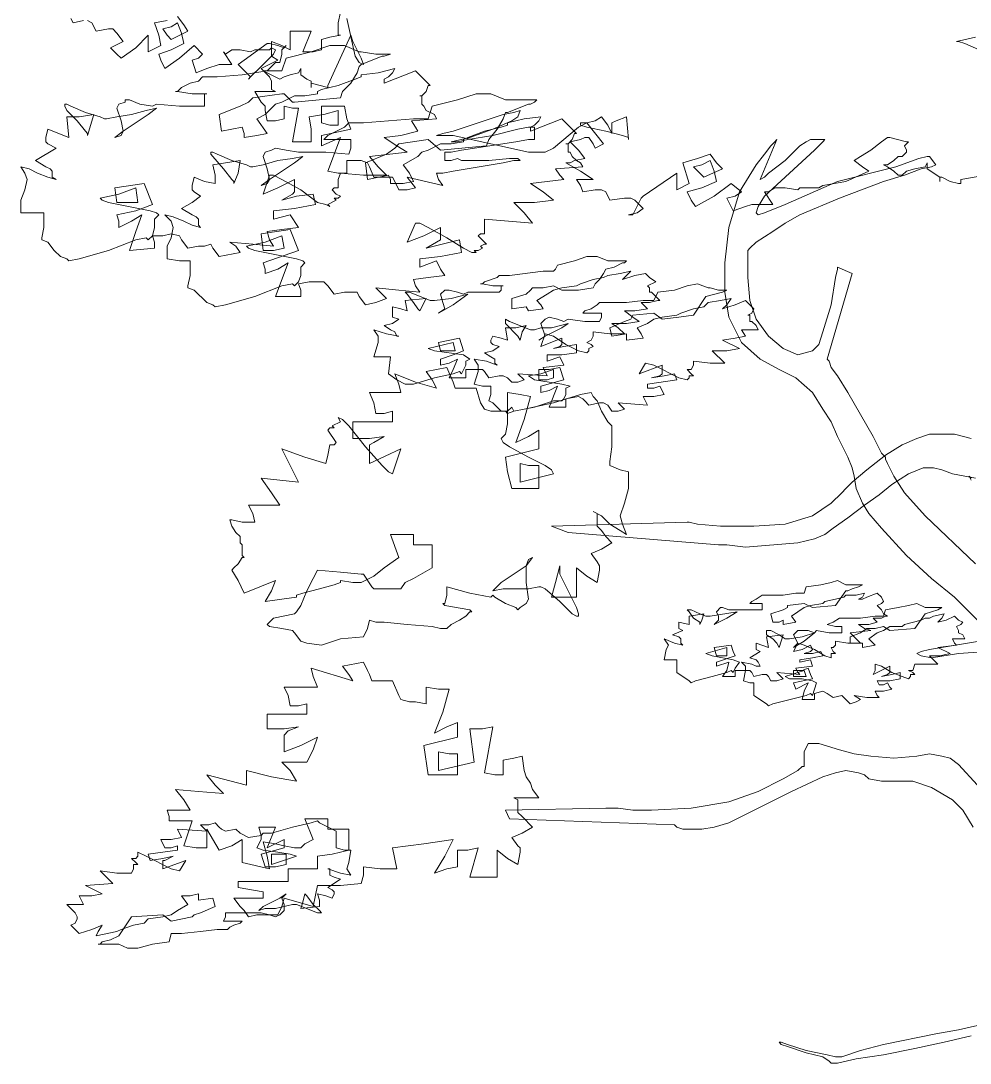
# Model space of a CAD drawing. Header units: millimetres. Extents: x -627 to 20370, y 1538 to 15679.
# Drawn here: x 19648.8 to 19814.7, y 8348.4 to 8530.5 of the extents above; entities that cross this region are included whole.
import ezdxf

# ---------------------------------------------------------------- set-up
doc = ezdxf.new("R2010")
doc.units = ezdxf.units.MM
doc.layers.add('blue', color=160, linetype='Continuous', lineweight=5)

# ---------------------------------------------------------------- blocks, each defined once
blk = doc.blocks.new('WMF10')
at = {"lineweight": 0}
for points in [[(0.3066, -1.4357), (0.3115, -1.4454), (0.3358, -1.4405)], [(0.3455, -1.4405), (0.3553, -1.4454), (0.365, -1.4649), (0.3942, -1.46), (0.4039, -1.46), (0.4137, -1.4697), (0.4283, -1.4892), (0.3991, -1.5038), (0.4137, -1.5184), (0.4234, -1.5281), (0.4575, -1.5038), (0.4867, -1.4746), (0.4867, -1.5135), (0.5159, -1.4989), (0.511, -1.4746), (0.5013, -1.4454), (0.5305, -1.4405)], [(0.5548, -1.4308), (0.5694, -1.4503), (0.5791, -1.4649), (0.5402, -1.4843), (0.5305, -1.4746), (0.5207, -1.46), (0.5402, -1.4551), (0.5548, -1.4454), (0.5645, -1.4697), (0.5694, -1.4941), (0.5402, -1.5087), (0.511, -1.5184), (0.5159, -1.533), (0.5256, -1.5525), (0.5597, -1.5281), (0.5937, -1.4989), (0.6132, -1.5184), (0.6035, -1.5281), (0.5889, -1.533), (0.5986, -1.5622), (0.6229, -1.5525), (0.6521, -1.5427), (0.6813, -1.5427), (0.6619, -1.5135), (0.6667, -1.5184), (0.6813, -1.5087), (0.7008, -1.5087), (0.7251, -1.5135), (0.7349, -1.5087), (0.7689, -1.5087), (0.7738, -1.5038), (0.7835, -1.5087), (0.7787, -1.5184), (0.7495, -1.5476), (0.7251, -1.5719), (0.7203, -1.5768), (0.7251, -1.5719), (0.6959, -1.5427), (0.7105, -1.533), (0.7495, -1.5038), (0.7641, -1.4941), (0.7689, -1.4941), (0.7884, -1.4989), (0.803, -1.5038), (0.8079, -1.4989), (0.7981, -1.5087), (0.7981, -1.5184), (0.7933, -1.5379), (0.7835, -1.5379), (0.7641, -1.5573), (0.7543, -1.5573), (0.7933, -1.5768), (0.803, -1.5719), (0.8176, -1.5671), (0.8371, -1.5622), (0.8419, -1.5525), (0.8419, -1.5671), (0.8565, -1.5768), (0.8663, -1.5817), (0.8663, -1.5963), (0.8663, -1.5865), (0.9052, -1.5963), (0.9052, -1.5914), (0.9587, -1.4746), (0.9636, -1.4892), (0.9831, -1.5281), (0.9879, -1.5427), (0.9782, -1.5379), (0.9685, -1.5233), (0.949, -1.4357)], [(0.9344, -1.4211), (0.9295, -1.4454), (0.9295, -1.4746), (0.9344, -1.4746), (0.9101, -1.4795), (0.8906, -1.4843), (0.8906, -1.5087), (0.8711, -1.5135), (0.8468, -1.5135), (0.8663, -1.4649), (0.8176, -1.4649), (0.8176, -1.5087), (0.7981, -1.4989), (0.7738, -1.4892), (0.7738, -1.5233), (0.7884, -1.533), (0.7495, -1.5525), (0.7689, -1.5719), (0.7738, -1.5817), (0.7738, -1.6011), (0.7835, -1.606), (0.7349, -1.606), (0.7495, -1.6303), (0.7592, -1.6401), (0.7592, -1.6498), (0.7641, -1.6741), (0.7835, -1.6741), (0.803, -1.6693), (0.803, -1.6401), (0.8225, -1.6449), (0.8371, -1.6449), (0.8225, -1.7228), (0.8663, -1.7228), (0.8663, -1.6936), (0.8614, -1.6644), (0.8955, -1.6595), (0.9295, -1.6498), (0.9295, -1.6839), (0.9101, -1.6839), (0.8906, -1.679), (0.8906, -1.6401), (0.9441, -1.6401), (0.949, -1.6693), (0.9587, -1.6936), (0.8906, -1.7082), (0.8906, -1.7325), (0.9344, -1.7131), (0.9052, -1.7909), (0.9295, -1.7958), (0.949, -1.7958), (0.949, -1.7666), (0.9831, -1.7666), (0.9977, -1.7715), (1.0025, -1.7812), (1.0123, -1.8055), (1.0561, -1.8055), (1.0609, -1.8153), (1.0707, -1.8347), (1.0901, -1.8347), (1.1096, -1.8299), (1.0901, -1.8055), (1.1729, -1.825), (1.1631, -1.8104), (1.1583, -1.7958), (1.1729, -1.7958), (1.1972, -1.7909), (1.314, -1.7715), (1.3383, -1.7666), (1.3529, -1.7666), (1.3481, -1.7617), (1.3286, -1.7617), (1.2799, -1.7666), (1.2167, -1.7666), (1.2069, -1.7617), (1.1923, -1.7666), (1.1777, -1.7666), (1.1777, -1.7471), (1.1923, -1.7471), (1.2167, -1.7423), (1.3432, -1.7228), (1.3724, -1.7179), (1.387, -1.7179), (1.387, -1.6887), (1.3724, -1.6887), (1.3481, -1.6936), (1.2897, -1.7082), (1.2313, -1.7179), (1.2069, -1.7228), (1.1923, -1.7228), (1.2361, -1.7131), (1.2897, -1.6936), (1.3335, -1.6741), (1.3481, -1.6644), (1.3529, -1.6498), (1.3383, -1.6547), (1.314, -1.6595), (1.1972, -1.6985), (1.1729, -1.7033), (1.1583, -1.7082), (1.1972, -1.7082), (1.3724, -1.7471), (1.4113, -1.7471), (1.4308, -1.7374), (1.4892, -1.6887), (1.5087, -1.679), (1.4941, -1.679), (1.4941, -1.6839), (1.5087, -1.6887), (1.5525, -1.6985), (1.5914, -1.7082), (1.606, -1.7131), (1.606, -1.7179), (1.6011, -1.6644), (1.5768, -1.6741), (1.5671, -1.679), (1.5671, -1.7033), (1.5573, -1.6839), (1.5427, -1.6644), (1.5281, -1.6741), (1.5087, -1.679), (1.5476, -1.7277), (1.5281, -1.7374), (1.5233, -1.7277), (1.5135, -1.7131), (1.5038, -1.7131), (1.4941, -1.7179), (1.4697, -1.7228), (1.4892, -1.7423), (1.5038, -1.7617), (1.4795, -1.7666), (1.4697, -1.7715), (1.46, -1.7715), (1.4941, -1.7909), (1.5233, -1.8104), (1.4843, -1.8104), (1.4941, -1.825), (1.4989, -1.8396), (1.5281, -1.8347), (1.5427, -1.8347), (1.5525, -1.8396), (1.5622, -1.859), (1.5963, -1.8542), (1.6109, -1.8542), (1.6206, -1.859), (1.6401, -1.8785), (1.6255, -1.8882), (1.606, -1.8931), (1.6157, -1.8931), (1.6352, -1.8542), (1.6401, -1.8493), (1.7179, -1.7958), (1.7179, -1.8347), (1.7471, -1.8201), (1.7325, -1.7715), (1.7666, -1.7617), (1.7958, -1.752), (1.8104, -1.7715), (1.825, -1.7861), (1.7812, -1.8055), (1.7715, -1.7958), (1.7569, -1.7812), (1.7763, -1.7763), (1.7958, -1.7666), (1.8055, -1.7909), (1.8104, -1.8153), (1.7763, -1.8299), (1.7423, -1.8396), (1.752, -1.859), (1.7617, -1.8736), (1.8055, -1.8493), (1.8445, -1.8201), (1.8688, -1.8396), (1.8542, -1.8493), (1.8347, -1.8542), (1.8493, -1.8834), (1.8785, -1.8736), (1.8931, -1.8688), (1.9418, -1.8688), (1.9223, -1.8396), (1.932, -1.8396), (1.9466, -1.8299), (1.971, -1.8299), (2.0002, -1.8347), (2.005, -1.8299), (2.0488, -1.8299), (2.0586, -1.825), (2.1121, -1.8153), (2.1656, -1.7909), (2.151, -1.7812), (2.1316, -1.7666), (2.1462, -1.7569), (2.1705, -1.7423), (2.1948, -1.7228), (2.2094, -1.7131), (2.2143, -1.7131), (2.2532, -1.7228), (2.2581, -1.7228), (2.2484, -1.7325), (2.2532, -1.7423), (2.2532, -1.7471), (2.2435, -1.7569), (2.2338, -1.7569), (2.224, -1.7666), (2.2094, -1.7763), (2.1997, -1.7763), (2.2094, -1.7812), (2.224, -1.7909), (2.2338, -1.8007), (2.2435, -1.8007), (2.2532, -1.7909), (2.2727, -1.7861), (2.297, -1.7812), (2.3019, -1.7715), (2.3019, -1.7861), (2.3311, -1.8055), (2.3311, -1.8153), (2.3311, -1.8055), (2.336, -1.8055), (2.3554, -1.8153), (2.3749, -1.8201), (2.3798, -1.8201), (2.3798, -1.8104), (2.4382, -1.8007)], [(2.4041, -3.8057), (2.3408, -3.8203), (2.2727, -3.8349), (2.1997, -3.8495), (2.1364, -3.8592), (2.0926, -3.869), (2.078, -3.869), (2.0732, -3.8641), (2.0586, -3.8544), (2.0196, -3.8446), (1.9758, -3.83), (1.9612, -3.8252), (1.9564, -3.8203), (1.9612, -3.8203), (1.9758, -3.8252), (2.0196, -3.8398), (2.0683, -3.8495), (2.0878, -3.8544), (2.1024, -3.8544), (2.1462, -3.8398), (2.1997, -3.8252), (2.3214, -3.8008), (2.3749, -3.7911), (2.4187, -3.7814)], [(2.409, -3.319), (2.3846, -3.2801), (2.3603, -3.2558), (2.3116, -3.2266), (2.2678, -3.212), (2.1948, -3.212), (2.1656, -3.2071), (2.1559, -3.1974), (2.1413, -3.1925), (2.1121, -3.1876), (2.0878, -3.1925), (2.0586, -3.2022), (1.9856, -3.2363), (1.9077, -3.2752), (1.8396, -3.3093), (1.8055, -3.319), (1.7763, -3.3239), (1.7325, -3.3239), (1.7179, -3.319), (1.7131, -3.3142), (1.3286, -3.2996), (1.3189, -3.2801), (1.5525, -3.2752), (1.5817, -3.2752), (1.6157, -3.2801), (1.6595, -3.2801), (1.752, -3.2752), (1.8396, -3.2606), (1.9077, -3.2363), (1.9661, -3.2071), (2.0002, -3.1876), (2.0099, -3.1779), (2.0148, -3.1779), (2.0148, -3.1438), (2.0245, -3.1244), (2.0488, -3.1244), (2.0975, -3.139), (2.1316, -3.1487), (2.1705, -3.1536), (2.224, -3.1584), (2.2776, -3.1536), (2.3068, -3.1487), (2.336, -3.1536), (2.3554, -3.1584), (2.3749, -3.173), (2.4187, -3.2217)], [(2.443, -2.9102), (2.3749, -2.9151), (2.3116, -2.9248), (2.2873, -2.92), (2.2776, -2.9151), (2.2873, -2.9102), (2.3068, -2.9054), (2.4236, -2.8859)], [(2.4187, -2.8372), (2.3652, -2.7837), (2.3116, -2.7399), (2.2532, -2.6864), (2.1948, -2.6231), (2.1656, -2.589), (2.151, -2.5647), (2.1364, -2.5306), (2.1316, -2.5014), (2.1267, -2.482), (2.117, -2.4576), (2.0926, -2.409), (2.078, -2.3749), (2.0586, -2.3457), (2.0342, -2.3068), (1.9953, -2.2727), (1.9564, -2.2532), (1.9126, -2.2289), (1.8688, -2.19), (1.8396, -2.1316), (1.8299, -2.0732), (1.8299, -2.005), (1.8396, -1.9223), (1.8639, -1.8396), (1.9028, -1.7763), (1.9223, -1.752), (1.9369, -1.7325), (1.9466, -1.7228), (1.9515, -1.7179), (1.9126, -1.8104), (1.9223, -1.8055), (1.932, -1.7958), (1.971, -1.7666), (2.005, -1.7325), (2.0196, -1.7228), (2.0294, -1.7179), (2.0634, -1.7179), (2.0586, -1.7228), (2.0391, -1.7423), (1.9223, -1.8493), (1.9077, -1.8736), (1.9028, -1.8882), (1.9077, -1.8931), (1.9223, -1.8882), (1.971, -1.8688), (2.0926, -1.8153), (2.2289, -1.7812), (2.2824, -1.7617), (2.3019, -1.7569), (2.3068, -1.7569), (2.3214, -1.7763), (2.3116, -1.7812), (2.2873, -1.7861), (2.2484, -1.8007), (2.1997, -1.8153), (2.0975, -1.8542), (2.005, -1.8931), (1.971, -1.9126), (1.9418, -1.932), (1.9028, -1.9564), (1.8882, -1.971), (1.8834, -1.9758), (1.8834, -2.0391), (1.8882, -2.0926), (1.9028, -2.1364), (1.932, -2.1754), (1.9661, -2.2046), (2.0002, -2.2192), (2.0342, -2.2094), (2.0488, -2.1948), (2.0586, -2.1656), (2.078, -2.1024), (2.0878, -2.0391), (2.0926, -2.0196), (2.0926, -2.0148), (2.1267, -2.0294), (2.0683, -2.2289), (2.0732, -2.2338), (2.078, -2.2484), (2.0926, -2.2678), (2.117, -2.3068), (2.1754, -2.409), (2.1948, -2.4479), (2.2046, -2.4576), (2.2046, -2.4625), (2.2094, -2.4722), (2.224, -2.5014), (2.2484, -2.5404), (2.297, -2.5939), (2.4138, -2.7058)], [(2.4041, -2.5112), (2.3992, -2.5014), (2.4041, -2.5063)], [(2.4333, -1.5135), (2.3895, -1.4941), (2.3749, -1.4892), (2.37, -1.4892), (2.4138, -1.4795)], [(0.2725, -1.8104), (0.2531, -1.8055), (0.2287, -1.7958), (0.2093, -1.7861), (0.1898, -1.7812), (0.1995, -1.7958), (0.2044, -1.8104), (0.1995, -1.8347), (0.1898, -1.859), (0.1898, -1.8882), (0.2433, -1.8882), (0.2433, -1.9223), (0.2385, -1.9466), (0.2385, -1.9515), (0.2531, -1.9564), (0.2677, -1.9758), (0.2823, -1.9904), (0.2969, -1.9953), (0.3017, -2.0002), (0.3261, -1.9953), (0.3942, -1.9758), (0.4575, -1.9515), (0.4818, -1.9466), (0.4867, -1.9515), (0.4964, -1.9418), (0.5013, -1.9223), (0.5013, -1.9028), (0.511, -1.8931), (0.5061, -1.8882), (0.4915, -1.8834), (0.3942, -1.8639), (0.3796, -1.859), (0.3747, -1.8542), (0.4185, -1.8445), (0.4575, -1.8299), (0.4623, -1.8639), (0.4137, -1.8639), (0.4088, -1.8299), (0.4769, -1.8201), (0.4964, -1.8688), (0.4575, -1.8834), (0.4137, -1.8931), (0.4185, -1.9077), (0.4185, -1.9223), (0.4477, -1.9077), (0.4721, -1.8931), (0.4575, -1.932), (0.4429, -1.9758), (0.5013, -1.971), (0.5013, -1.9564), (0.4964, -1.9418), (0.5207, -1.9418), (0.5402, -1.9369), (0.5597, -1.9418), (0.5645, -1.9515), (0.5791, -1.971), (0.6035, -1.9661), (0.6181, -1.9661), (0.6327, -1.9612), (0.6375, -1.971), (0.6521, -1.9904), (0.7008, -1.9807), (0.6911, -1.9661), (0.6765, -1.9564), (0.73, -1.9612), (0.7787, -1.9661), (0.7689, -1.9515), (0.7641, -1.932), (0.7981, -1.9272), (0.8371, -1.9223), (0.8176, -1.8931), (0.7787, -1.9028), (0.7787, -1.8834), (0.8273, -1.8785), (0.876, -1.8688), (0.8711, -1.8445), (0.8322, -1.8493), (0.7981, -1.859), (0.8225, -1.8445), (0.8273, -1.8396), (0.8273, -1.8104), (0.7884, -1.8299), (0.7543, -1.8445), (0.7689, -1.8007), (0.7787, -1.8007), (0.7981, -1.8104), (0.8419, -1.8347), (0.8809, -1.8639), (0.9003, -1.8688), (0.9101, -1.8736), (0.9052, -1.8688), (0.9247, -1.859), (0.9198, -1.8542), (0.9295, -1.8542), (0.9344, -1.8493), (0.9247, -1.8445), (0.9149, -1.8347), (0.9198, -1.8299), (0.9295, -1.8299), (0.9295, -1.8104), (0.9344, -1.7958), (0.9879, -1.8007), (1.0415, -1.8007), (1.022, -1.7812), (1.0025, -1.7569), (1.0901, -1.7471), (1.0658, -1.7325), (1.0366, -1.7131), (1.0755, -1.7082), (1.1145, -1.6985), (1.1096, -1.6887), (1.0999, -1.6741), (1.1583, -1.6693), (1.1534, -1.6595), (1.1339, -1.6498), (1.1291, -1.6401), (1.1242, -1.6352), (1.1242, -1.6157), (1.1193, -1.6157), (1.1242, -1.6157), (1.1339, -1.606), (1.1388, -1.5914), (1.1437, -1.5914), (1.1291, -1.5768), (1.1096, -1.5573), (1.0366, -1.5865), (1.0366, -1.5768), (1.0463, -1.5719), (1.0561, -1.5622), (1.0609, -1.5525), (1.022, -1.5622), (0.9831, -1.5671), (0.9831, -1.5719), (0.9685, -1.5768), (0.9295, -1.5914), (0.8906, -1.6011), (0.8809, -1.606), (0.8809, -1.6109), (0.8517, -1.6157), (0.8273, -1.6157), (0.7981, -1.6303), (0.7835, -1.6352), (0.7738, -1.6449), (0.7592, -1.6595), (0.7397, -1.6693), (0.7641, -1.7033), (0.7397, -1.7082), (0.7105, -1.7131), (0.7105, -1.7033), (0.7057, -1.6887), (0.657, -1.6985), (0.6521, -1.6595), (0.7008, -1.6401), (0.7203, -1.6303), (0.73, -1.6206), (0.7981, -1.6109), (0.803, -1.6109), (0.8225, -1.6303), (0.8273, -1.6303), (0.9344, -1.6206), (0.9393, -1.606), (0.9587, -1.5865), (0.9733, -1.5622), (0.9782, -1.5476), (0.9831, -1.5427), (1.0317, -1.5233), (1.0366, -1.5233), (1.0512, -1.5184), (1.0171, -1.5184), (0.9831, -1.5135), (0.9782, -1.5135), (0.9441, -1.4989), (0.9101, -1.4989), (0.8663, -1.5135), (0.8079, -1.5281), (0.7981, -1.5573), (0.7641, -1.5573), (0.7057, -1.5671), (0.6473, -1.5719), (0.6132, -1.5719), (0.6035, -1.5817), (0.584, -1.5865), (0.5645, -1.5963), (0.5548, -1.606), (0.5499, -1.606), (0.5548, -1.606), (0.5889, -1.6109), (0.6229, -1.6109), (0.6181, -1.6109), (0.6181, -1.6401), (0.5597, -1.6401), (0.5061, -1.6352), (0.4964, -1.6401), (0.4672, -1.6352), (0.4429, -1.6255), (0.4331, -1.6255), (0.4331, -1.6303), (0.4185, -1.6352), (0.4137, -1.6449), (0.4234, -1.6741), (0.4283, -1.6985), (0.4234, -1.7082), (0.4088, -1.7131), (0.4283, -1.6985), (0.4867, -1.6595), (0.5061, -1.6449), (0.4818, -1.6498), (0.4477, -1.6595), (0.4137, -1.6644), (0.3893, -1.6693), (0.3845, -1.6693), (0.3747, -1.6644), (0.3407, -1.6547), (0.3066, -1.6401), (0.2969, -1.6352), (0.292, -1.6352), (0.292, -1.6401), (0.2969, -1.6498), (0.3212, -1.6741), (0.3407, -1.6985), (0.3455, -1.7033), (0.3455, -1.7082), (0.3601, -1.6595), (0.3261, -1.6644), (0.2969, -1.6644), (0.3017, -1.7131), (0.2531, -1.6936), (0.2482, -1.7131), (0.2482, -1.7228), (0.2531, -1.7277), (0.2725, -1.7374), (0.2239, -1.7666), (0.2482, -1.7812), (0.2579, -1.7861), (0.2628, -1.7909), (0.2628, -1.8055), (0.2725, -1.8104), (0.2725, -1.8104)], [(0.6083, -1.9223), (0.5889, -1.9174), (0.5694, -1.9077), (0.5451, -1.898), (0.5256, -1.8931), (0.5402, -1.9077), (0.5451, -1.9223), (0.5402, -1.9466), (0.5305, -1.9661), (0.5305, -1.9953), (0.5597, -2.0002), (0.584, -2.0002), (0.584, -2.0342), (0.5791, -2.0586), (0.5791, -2.0634), (0.5937, -2.0683), (0.6229, -2.0975), (0.6375, -2.1024), (0.6424, -2.1072), (0.6667, -2.1024), (0.7349, -2.0829), (0.7981, -2.0586), (0.8225, -2.0537), (0.8273, -2.0586), (0.8371, -2.0488), (0.8419, -2.0342), (0.8419, -2.0148), (0.8517, -2.005), (0.8468, -2.0002), (0.8322, -1.9953), (0.7349, -1.9758), (0.7203, -1.971), (0.7154, -1.9661), (0.7592, -1.9564), (0.7981, -1.9418), (0.803, -1.971), (0.7787, -1.9758), (0.7543, -1.9758), (0.7495, -1.9369), (0.8176, -1.9272), (0.8371, -1.9758), (0.7543, -2.005), (0.7592, -2.0196), (0.7592, -2.0294), (0.7884, -2.0196), (0.8127, -2.005), (0.7835, -2.0829), (0.8419, -2.0829), (0.8419, -2.0683), (0.8371, -2.0537), (0.8614, -2.0488), (0.8955, -2.0488), (0.9052, -2.0586), (0.9198, -2.078), (0.9441, -2.0732), (0.9733, -2.0732), (0.9782, -2.0829), (0.9928, -2.1024), (1.0171, -2.0975), (1.0415, -2.0878), (1.0317, -2.078), (1.0171, -2.0634), (1.0707, -2.0683), (1.1193, -2.0732), (1.1096, -2.0586), (1.1047, -2.044), (1.1388, -2.0391), (1.1777, -2.0342), (1.168, -2.0196), (1.1583, -2.0002), (1.1193, -2.0148), (1.1193, -1.9953), (1.168, -1.9904), (1.2167, -1.9807), (1.2118, -1.9515), (1.1339, -1.971), (1.1583, -1.9564), (1.168, -1.9515), (1.168, -1.9223), (1.1291, -1.9418), (1.0901, -1.9564), (1.1096, -1.9126), (1.1193, -1.9126), (1.1388, -1.9223), (1.1826, -1.9466), (1.2215, -1.971), (1.241, -1.9807), (1.2507, -1.9807), (1.2459, -1.9758), (1.2556, -1.9758), (1.2653, -1.971), (1.2605, -1.9661), (1.2702, -1.9612), (1.2751, -1.9612), (1.2556, -1.9418), (1.2605, -1.9369), (1.2702, -1.9369), (1.2702, -1.9028), (1.3821, -1.9126), (1.3627, -1.8882), (1.3383, -1.8639), (1.387, -1.8639), (1.4308, -1.859), (1.4065, -1.8396), (1.3773, -1.8201), (1.4551, -1.8104), (1.4454, -1.8007), (1.4357, -1.7861), (1.4989, -1.7812), (1.4941, -1.7715), (1.4843, -1.7666), (1.4746, -1.7569), (1.4697, -1.7471), (1.4649, -1.7471), (1.4649, -1.7277), (1.46, -1.7277), (1.4649, -1.7277), (1.4746, -1.7179), (1.4795, -1.7033), (1.4843, -1.7033), (1.4697, -1.6887), (1.4503, -1.6693), (1.3773, -1.6985), (1.3773, -1.6887), (1.387, -1.6839), (1.3967, -1.6741), (1.4016, -1.6644), (1.3627, -1.6693), (1.3237, -1.679), (1.3237, -1.6839), (1.3091, -1.6887), (1.2702, -1.6985), (1.2313, -1.7131), (1.2215, -1.7179), (1.2215, -1.7228), (1.1923, -1.7277), (1.168, -1.7277), (1.1388, -1.7423), (1.1242, -1.7471), (1.1145, -1.7569), (1.0804, -1.7763), (1.095, -1.7958), (1.1047, -1.8153), (1.0804, -1.8201), (1.0512, -1.8201), (1.0512, -1.8104), (1.0463, -1.8007), (0.9977, -1.8104), (0.9928, -1.7715), (1.0415, -1.752), (1.0609, -1.7374), (1.0707, -1.7277), (1.1388, -1.7179), (1.168, -1.7423), (1.2751, -1.7325), (1.2799, -1.7179), (1.2994, -1.6936), (1.314, -1.6693), (1.3189, -1.6547), (1.3237, -1.6547), (1.3724, -1.6352), (1.3773, -1.6352), (1.387, -1.6303), (1.3919, -1.6255), (1.3189, -1.6255), (1.2848, -1.6109), (1.2507, -1.6109), (1.2069, -1.6255), (1.1485, -1.6401), (1.1388, -1.6693), (1.1047, -1.6693), (0.9879, -1.679), (0.9539, -1.679), (0.9441, -1.6887), (0.9052, -1.7082), (0.8955, -1.7179), (0.9587, -1.7179), (0.9587, -1.7374), (0.9539, -1.752), (0.9003, -1.7471), (0.8468, -1.7471), (0.8371, -1.7471), (0.8079, -1.7423), (0.7835, -1.7374), (0.7738, -1.7423), (0.7592, -1.7471), (0.7543, -1.7569), (0.7641, -1.7861), (0.7689, -1.8104), (0.7641, -1.8201), (0.7495, -1.825), (0.7689, -1.8104), (0.8273, -1.7715), (0.8468, -1.7569), (0.8225, -1.7617), (0.7884, -1.7666), (0.7543, -1.7763), (0.73, -1.7812), (0.7251, -1.7812), (0.7154, -1.7763), (0.6813, -1.7666), (0.6473, -1.752), (0.6375, -1.7471), (0.6327, -1.7471), (0.6327, -1.752), (0.6375, -1.7569), (0.6619, -1.7861), (0.6813, -1.8104), (0.6862, -1.8153), (0.6862, -1.8201), (0.6959, -1.7958), (0.7008, -1.7666), (0.6667, -1.7715), (0.6375, -1.7763), (0.6424, -1.8007), (0.6424, -1.8201), (0.6181, -1.8153), (0.5937, -1.8055), (0.5889, -1.825), (0.5889, -1.8347), (0.5937, -1.8396), (0.6083, -1.8493), (0.5889, -1.8639), (0.5645, -1.8785), (0.5889, -1.8931), (0.5986, -1.898), (0.6035, -1.9028), (0.6035, -1.9174), (0.6083, -1.9223), (0.6083, -1.9223)], [(1.0707, -2.1754), (1.0415, -2.1705), (1.0123, -2.1608), (1.022, -2.1754), (1.022, -2.19), (1.0123, -2.224), (1.0512, -2.224), (1.0463, -2.263), (1.0658, -2.2776), (1.0853, -2.2873), (1.1047, -2.2873), (1.1534, -2.2727), (1.1972, -2.263), (1.2118, -2.2581), (1.2167, -2.263), (1.2264, -2.2435), (1.2264, -2.2338), (1.2361, -2.2289), (1.2215, -2.2192), (1.1534, -2.2094), (1.1388, -2.2046), (1.1972, -2.19), (1.2021, -2.2094), (1.168, -2.2094), (1.1631, -2.19), (1.2118, -2.1802), (1.2215, -2.2094), (1.1972, -2.2192), (1.168, -2.2289), (1.168, -2.2435), (1.1875, -2.2386), (1.2069, -2.2289), (1.1972, -2.2532), (1.1875, -2.2727), (1.2264, -2.2727), (1.2264, -2.2532), (1.2653, -2.2532), (1.2702, -2.2581), (1.2799, -2.2727), (1.3043, -2.2678), (1.314, -2.2678), (1.3237, -2.2727), (1.3335, -2.2824), (1.3481, -2.2824), (1.3627, -2.2776), (1.3481, -2.263), (1.4162, -2.2678), (1.4065, -2.2484), (1.4551, -2.2435), (1.4454, -2.224), (1.4162, -2.2338), (1.4162, -2.2192), (1.4503, -2.2192), (1.4843, -2.2143), (1.4843, -2.1948), (1.4551, -2.1997), (1.4308, -2.2046), (1.4454, -2.1997), (1.4503, -2.1948), (1.4503, -2.1802), (1.4016, -2.1997), (1.4113, -2.1705), (1.4308, -2.1754), (1.46, -2.1948), (1.4892, -2.2094), (1.5087, -2.2143), (1.5135, -2.2094), (1.5135, -2.2046), (1.5233, -2.1997), (1.5184, -2.1948), (1.5087, -2.19), (1.5184, -2.1851), (1.5233, -2.1754), (1.5233, -2.1656), (1.5622, -2.1705), (1.5963, -2.1705), (1.5817, -2.1559), (1.5671, -2.1462), (1.6011, -2.1462), (1.6303, -2.1413), (1.6157, -2.1316), (1.5963, -2.117), (1.6206, -2.117), (1.6498, -2.1121), (1.6352, -2.0975), (1.6547, -2.0975), (1.6741, -2.0926), (1.679, -2.0926), (1.6595, -2.0732), (1.6547, -2.0732), (1.6547, -2.0634), (1.6498, -2.0586), (1.6693, -2.0488), (1.6547, -2.0391), (1.6449, -2.0294), (1.6206, -2.0342), (1.5914, -2.044), (1.6109, -2.0245), (1.5865, -2.0294), (1.5573, -2.0342), (1.5476, -2.0391), (1.5233, -2.044), (1.4941, -2.0537), (1.4843, -2.0586), (1.4503, -2.0634), (1.4308, -2.0683), (1.4162, -2.078), (1.3919, -2.0926), (1.4016, -2.1024), (1.4065, -2.1121), (1.3724, -2.117), (1.3675, -2.1072), (1.3335, -2.1121), (1.3335, -2.0878), (1.3675, -2.078), (1.3773, -2.0683), (1.3821, -2.0634), (1.4065, -2.0634), (1.4308, -2.0586), (1.4503, -2.0683), (1.4892, -2.0683), (1.5233, -2.0634), (1.5281, -2.0537), (1.5379, -2.044), (1.5476, -2.0294), (1.5525, -2.0196), (1.5719, -2.0148), (1.5914, -2.005), (1.5963, -2.005), (1.6011, -2.0002), (1.5573, -2.0002), (1.533, -1.9904), (1.5087, -1.9904), (1.4795, -2.0002), (1.4405, -2.0099), (1.4357, -2.0196), (1.4308, -2.0245), (1.4065, -2.0245), (1.3286, -2.0342), (1.3043, -2.0342), (1.2994, -2.0391), (1.2702, -2.0488), (1.2653, -2.0537), (1.2605, -2.0537), (1.2653, -2.0537), (1.2897, -2.0586), (1.314, -2.0586), (1.3091, -2.0586), (1.3091, -2.0683), (1.3043, -2.0732), (1.2313, -2.0732), (1.2215, -2.078), (1.2069, -2.0732), (1.1875, -2.0683), (1.1777, -2.0683), (1.168, -2.078), (1.1729, -2.0975), (1.1777, -2.1121), (1.1631, -2.1218), (1.1972, -2.1024), (1.2313, -2.078), (1.1923, -2.0878), (1.1534, -2.0926), (1.1437, -2.0926), (1.095, -2.0732), (1.0853, -2.0732), (1.0901, -2.078), (1.1047, -2.0975), (1.1145, -2.1121), (1.1193, -2.117), (1.1339, -2.0878), (1.0853, -2.0926), (1.0901, -2.117), (1.0755, -2.1121), (1.0561, -2.1072), (1.0561, -2.1316), (1.0707, -2.1364), (1.0561, -2.1462), (1.0366, -2.151), (1.0512, -2.1608), (1.0609, -2.1656), (1.0658, -2.1754), (1.0707, -2.1754), (1.0707, -2.1754)], [(1.2994, -2.2435), (1.2751, -2.2338), (1.2459, -2.2289), (1.2556, -2.2435), (1.2556, -2.2581), (1.2459, -2.2873), (1.2653, -2.2922), (1.2848, -2.2922), (1.2848, -2.3116), (1.2799, -2.3262), (1.2897, -2.3311), (1.3091, -2.3506), (1.3189, -2.3506), (1.3237, -2.3554), (1.3383, -2.3506), (1.387, -2.3408), (1.4308, -2.3262), (1.4503, -2.3262), (1.4551, -2.3214), (1.46, -2.3116), (1.46, -2.297), (1.4697, -2.2922), (1.4503, -2.2873), (1.4211, -2.2824), (1.387, -2.2776), (1.3724, -2.2678), (1.4016, -2.263), (1.4308, -2.2532), (1.4308, -2.2727), (1.4162, -2.2776), (1.3967, -2.2776), (1.3967, -2.2532), (1.4211, -2.2532), (1.4454, -2.2484), (1.4551, -2.2776), (1.4016, -2.2922), (1.4016, -2.3068), (1.4211, -2.3019), (1.4405, -2.2922), (1.4211, -2.3408), (1.46, -2.3408), (1.46, -2.3214), (1.4892, -2.3165), (1.4989, -2.3214), (1.5038, -2.3262), (1.5135, -2.336), (1.5379, -2.3311), (1.5476, -2.3311), (1.5573, -2.336), (1.5671, -2.3506), (1.5817, -2.3506), (1.5963, -2.3457), (1.5817, -2.3311), (1.6498, -2.336), (1.6401, -2.3165), (1.6644, -2.3165), (1.6887, -2.3116), (1.679, -2.2922), (1.6644, -2.297), (1.6498, -2.297), (1.6498, -2.2873), (1.7179, -2.2776), (1.7131, -2.263), (1.6887, -2.2678), (1.6595, -2.2727), (1.679, -2.2678), (1.6839, -2.263), (1.6839, -2.2435), (1.6303, -2.263), (1.6449, -2.2386), (1.6644, -2.2435), (1.7228, -2.2727), (1.7423, -2.2776), (1.7471, -2.2727), (1.7471, -2.2678), (1.7569, -2.2678), (1.752, -2.263), (1.7423, -2.2532), (1.752, -2.2532), (1.7569, -2.2435), (1.7569, -2.2338), (1.7958, -2.2386), (1.8299, -2.2386), (1.8007, -2.2094), (1.8347, -2.2094), (1.8639, -2.2046), (1.825, -2.1851), (1.8542, -2.1802), (1.8785, -2.1754), (1.8688, -2.1608), (1.9077, -2.1608), (1.9028, -2.151), (1.8931, -2.1413), (1.8882, -2.1413), (1.8882, -2.1267), (1.8834, -2.1267), (1.8931, -2.1218), (1.898, -2.1121), (1.8785, -2.0926), (1.8542, -2.1024), (1.825, -2.1121), (1.8347, -2.1024), (1.8445, -2.0878), (1.8201, -2.0926), (1.7909, -2.0975), (1.7812, -2.1072), (1.7569, -2.1121), (1.7277, -2.1218), (1.7179, -2.1267), (1.6839, -2.1316), (1.6644, -2.1364), (1.6498, -2.1462), (1.6255, -2.1559), (1.6352, -2.1705), (1.6401, -2.1802), (1.6011, -2.1851), (1.6011, -2.1705), (1.5671, -2.1754), (1.5622, -2.1559), (1.5963, -2.1413), (1.6109, -2.1364), (1.6157, -2.1267), (1.6644, -2.1218), (1.6839, -2.1364), (1.7228, -2.1316), (1.7569, -2.1267), (1.7861, -2.0829), (1.825, -2.0732), (1.8347, -2.0683), (1.8153, -2.0683), (1.7958, -2.0634), (1.7909, -2.0634), (1.7666, -2.0537), (1.7423, -2.0586), (1.7131, -2.0683), (1.6741, -2.0732), (1.6644, -2.0926), (1.6401, -2.0926), (1.6011, -2.0975), (1.5379, -2.0975), (1.533, -2.1024), (1.5184, -2.1121), (1.5038, -2.117), (1.4989, -2.1218), (1.5427, -2.1218), (1.5427, -2.1316), (1.5379, -2.1413), (1.5038, -2.1413), (1.4649, -2.1364), (1.4551, -2.1413), (1.4405, -2.1364), (1.4211, -2.1316), (1.4113, -2.1364), (1.4016, -2.1462), (1.4113, -2.1754), (1.3967, -2.1851), (1.4113, -2.1754), (1.4503, -2.1559), (1.4649, -2.1462), (1.4259, -2.1559), (1.4016, -2.1559), (1.387, -2.1608), (1.3773, -2.1608), (1.3286, -2.1413), (1.3189, -2.1364), (1.3189, -2.1462), (1.3481, -2.1754), (1.3529, -2.1851), (1.3578, -2.1656), (1.3675, -2.151), (1.3432, -2.1559), (1.3189, -2.1559), (1.3237, -2.1851), (1.3091, -2.1802), (1.2897, -2.1754), (1.2848, -2.1851), (1.2848, -2.19), (1.2897, -2.1948), (1.3043, -2.1997), (1.2897, -2.2094), (1.2702, -2.2143), (1.2848, -2.224), (1.2945, -2.2289), (1.2945, -2.2386), (1.2994, -2.2435), (1.2994, -2.2435)], [(1.5233, -2.5842), (1.5427, -2.5939), (1.5622, -2.6134), (1.5865, -2.628), (1.6011, -2.6377), (1.5914, -2.6134), (1.5865, -2.5939), (1.5963, -2.5647), (1.606, -2.5306), (1.606, -2.4917), (1.5865, -2.4868), (1.5622, -2.4771), (1.5622, -2.4674), (1.5671, -2.4333), (1.5671, -2.3846), (1.5573, -2.3749), (1.5427, -2.3506), (1.533, -2.3262), (1.5233, -2.3165), (1.5184, -2.3068), (1.4941, -2.3116), (1.4308, -2.3311), (1.3627, -2.3457), (1.3383, -2.3506), (1.3335, -2.3408), (1.3237, -2.3506), (1.3237, -2.3798), (1.3189, -2.4041), (1.3091, -2.4138), (1.314, -2.4236), (1.3286, -2.4333), (1.3724, -2.4576), (1.4113, -2.4771), (1.4259, -2.4868), (1.4308, -2.4966), (1.3529, -2.516), (1.3529, -2.4722), (1.3724, -2.4771), (1.3967, -2.4771), (1.3967, -2.5306), (1.3335, -2.5306), (1.3237, -2.4917), (1.3189, -2.4576), (1.3967, -2.4382), (1.3967, -2.3944), (1.3724, -2.409), (1.3432, -2.4236), (1.3627, -2.37), (1.3773, -2.3165), (1.3529, -2.3116), (1.3237, -2.3068), (1.3237, -2.3506), (1.2848, -2.3506), (1.2702, -2.3457), (1.2605, -2.3311), (1.2507, -2.297), (1.2021, -2.297), (1.1972, -2.2824), (1.1826, -2.2484), (1.1339, -2.2581), (1.1485, -2.2776), (1.1583, -2.297), (1.1096, -2.2824), (1.0609, -2.263), (1.0707, -2.2873), (1.0755, -2.3068), (1.0025, -2.3068), (1.0123, -2.3311), (1.0171, -2.3554), (1.0366, -2.3554), (1.0561, -2.3506), (1.0561, -2.3749), (0.9636, -2.3749), (0.9636, -2.4138), (1.0025, -2.4138), (1.0366, -2.409), (1.0123, -2.4236), (1.0025, -2.4284), (1.0025, -2.4722), (1.0755, -2.4382), (1.0561, -2.4966), (1.0463, -2.4917), (1.0317, -2.4771), (0.9928, -2.4333), (0.9539, -2.3846), (0.9393, -2.37), (0.9295, -2.3652), (0.9344, -2.3749), (0.9149, -2.3846), (0.9198, -2.3895), (0.9101, -2.3895), (0.9052, -2.3944), (0.9247, -2.4236), (0.9198, -2.4284), (0.9101, -2.4284), (0.9052, -2.4528), (0.9003, -2.4722), (0.8517, -2.4576), (0.7981, -2.4382), (0.8371, -2.516), (0.7495, -2.5063), (0.7738, -2.5404), (0.7933, -2.5696), (0.7203, -2.5696), (0.73, -2.589), (0.7349, -2.6085), (0.7057, -2.6085), (0.6813, -2.6036), (0.6765, -2.6036), (0.6813, -2.6182), (0.6911, -2.6328), (0.7008, -2.6426), (0.7008, -2.6572), (0.7057, -2.662), (0.7057, -2.6864), (0.7105, -2.6912), (0.7057, -2.6912), (0.6959, -2.7058), (0.6862, -2.7156), (0.6813, -2.7204), (0.6959, -2.7448), (0.7105, -2.774), (0.7835, -2.7448), (0.7738, -2.7691), (0.7592, -2.7934), (0.7981, -2.7886), (0.8322, -2.7837), (0.8322, -2.7788), (0.8468, -2.774), (0.8857, -2.7642), (0.9198, -2.7545), (0.9344, -2.7496), (0.9344, -2.7448), (0.9636, -2.7496), (0.9831, -2.7496), (1.0123, -2.735), (1.0366, -2.7156), (1.0707, -2.6912), (1.0512, -2.6377), (1.1047, -2.6377), (1.1047, -2.662), (1.1485, -2.662), (1.1485, -2.7156), (1.1047, -2.7399), (1.0853, -2.7496), (1.0755, -2.7642), (1.0123, -2.7642), (1.0074, -2.7594), (0.9879, -2.7302), (0.9831, -2.7302), (0.9344, -2.7253), (0.8809, -2.7204), (0.8711, -2.7399), (0.8565, -2.7691), (0.8419, -2.8032), (0.8322, -2.8178), (0.8273, -2.8226), (0.7787, -2.8324), (0.7738, -2.8372), (0.7641, -2.847), (0.7689, -2.8518), (0.7981, -2.8567), (0.8225, -2.8616), (0.8273, -2.8664), (0.8419, -2.8859), (0.8565, -2.8908), (0.8906, -2.8956), (0.9344, -2.881), (0.9879, -2.8762), (0.9977, -2.8567), (1.0025, -2.8372), (1.0171, -2.8421), (1.0366, -2.8421), (1.0901, -2.847), (1.1485, -2.8518), (1.168, -2.8567), (1.1826, -2.8567), (1.1923, -2.847), (1.2118, -2.8372), (1.2264, -2.8275), (1.2361, -2.8178), (1.241, -2.8178), (1.2361, -2.8129), (1.1777, -2.8032), (1.1729, -2.7983), (1.1777, -2.7983), (1.1826, -2.7788), (1.1826, -2.7594), (1.2361, -2.774), (1.2848, -2.7837), (1.2897, -2.7788), (1.2945, -2.7837), (1.3189, -2.7983), (1.3432, -2.808), (1.3481, -2.8129), (1.3529, -2.808), (1.3675, -2.7983), (1.3724, -2.7886), (1.3675, -2.7496), (1.3675, -2.7107), (1.3724, -2.6961), (1.3821, -2.6912), (1.3675, -2.7107), (1.3091, -2.7496), (1.2897, -2.7691), (1.314, -2.7642), (1.3724, -2.7642), (1.3967, -2.7594), (1.4016, -2.7594), (1.4113, -2.7642), (1.4454, -2.7934), (1.4746, -2.8226), (1.4843, -2.8275), (1.4892, -2.8275), (1.4892, -2.8226), (1.4843, -2.808), (1.4454, -2.7302), (1.4454, -2.7107), (1.4357, -2.7496), (1.4259, -2.7837), (1.4843, -2.7837), (1.4843, -2.7156), (1.5087, -2.735), (1.533, -2.7496), (1.5379, -2.7204), (1.5379, -2.7107), (1.533, -2.701), (1.5184, -2.6815), (1.5427, -2.6718), (1.5671, -2.6572), (1.5525, -2.6426), (1.5427, -2.628), (1.533, -2.6182), (1.533, -2.589), (1.5233, -2.5842), (1.5233, -2.5842)], [(2.4138, -2.5063), (2.3603, -2.4966), (2.336, -2.4868), (2.3165, -2.482), (2.2922, -2.482), (2.2581, -2.4966), (2.2192, -2.5209), (2.19, -2.5452), (2.1559, -2.5696), (2.117, -2.5988), (2.0829, -2.6231), (2.0634, -2.6377), (2.0391, -2.6474), (2.0002, -2.6572), (1.8785, -2.6669), (1.8347, -2.662), (1.8153, -2.662), (1.4649, -2.6328), (1.4259, -2.6182), (1.7423, -2.6085), (1.7471, -2.6085), (1.7666, -2.6134), (1.8201, -2.6182), (1.898, -2.6182), (1.971, -2.6134), (2.0342, -2.5939), (2.078, -2.5647), (2.1024, -2.5404), (2.1121, -2.5306), (2.117, -2.5258), (2.1267, -2.516), (2.1608, -2.4868), (2.2046, -2.4528), (2.2435, -2.4284), (2.2776, -2.4138), (2.3068, -2.4041), (2.3652, -2.4041), (2.4041, -2.4138)], [(1.7325, -2.8956), (1.7131, -2.8908), (1.6887, -2.881), (1.6985, -2.8956), (1.6936, -2.9054), (1.6887, -2.9297), (1.7179, -2.9297), (1.7179, -2.9589), (1.7471, -2.9784), (1.752, -2.9832), (1.7617, -2.9784), (1.8007, -2.9686), (1.8347, -2.9589), (1.8445, -2.954), (1.8493, -2.9589), (1.8542, -2.9492), (1.8639, -2.9346), (1.8493, -2.9297), (1.8007, -2.92), (1.7861, -2.9151), (1.8347, -2.9005), (1.8347, -2.92), (1.8104, -2.92), (1.8055, -2.9005), (1.8445, -2.8956), (1.8493, -2.9102), (1.8542, -2.92), (1.8104, -2.9346), (1.8104, -2.9443), (1.8396, -2.9346), (1.8347, -2.954), (1.825, -2.9686), (1.8542, -2.9686), (1.8542, -2.954), (1.8882, -2.954), (1.8931, -2.9589), (1.898, -2.9686), (1.9174, -2.9638), (1.9272, -2.9638), (1.932, -2.9686), (1.9369, -2.9784), (1.9515, -2.9784), (1.9661, -2.9735), (1.9515, -2.9589), (2.005, -2.9638), (2.0002, -2.9589), (1.9953, -2.9492), (2.0342, -2.9443), (2.0294, -2.9297), (2.005, -2.9346), (2.005, -2.9297), (2.0342, -2.9248), (2.0586, -2.92), (2.0537, -2.9102), (2.0342, -2.9151), (2.0148, -2.9151), (2.0294, -2.9102), (2.0342, -2.9054), (2.0294, -2.8956), (2.0099, -2.9054), (1.9904, -2.9102), (2.0002, -2.8908), (2.0148, -2.8956), (2.0391, -2.9054), (2.0634, -2.92), (2.078, -2.9248), (2.078, -2.9151), (2.0878, -2.9151), (2.0829, -2.9102), (2.078, -2.9005), (2.0829, -2.9005), (2.0878, -2.8956), (2.0878, -2.8859), (2.117, -2.8908), (2.1462, -2.8908), (2.1364, -2.881), (2.1218, -2.8664), (2.1705, -2.8616), (2.1559, -2.8567), (2.1413, -2.847), (2.1656, -2.847), (2.1851, -2.8421), (2.1754, -2.8324), (2.1948, -2.8324), (2.2046, -2.8275), (2.2094, -2.8275), (2.1997, -2.8226), (2.1948, -2.8129), (2.1851, -2.8032), (2.1948, -2.7983), (2.1997, -2.7934), (2.1948, -2.7837), (2.1851, -2.774), (2.1608, -2.7837), (2.151, -2.7886), (2.1413, -2.7886), (2.151, -2.7837), (2.1559, -2.774), (2.1364, -2.7788), (2.1121, -2.7788), (2.1072, -2.7837), (2.0878, -2.7886), (2.0634, -2.7934), (2.0586, -2.7983), (2.0294, -2.8032), (2.0148, -2.808), (1.9856, -2.8275), (1.9953, -2.8421), (1.9661, -2.847), (1.9661, -2.8372), (1.9564, -2.8421), (1.9418, -2.8421), (1.9369, -2.8226), (1.9661, -2.8129), (1.9758, -2.808), (1.9758, -2.8032), (2.0148, -2.7983), (2.0342, -2.808), (2.0878, -2.8032), (2.1121, -2.7691), (2.117, -2.7691), (2.1267, -2.7642), (2.1413, -2.7594), (2.151, -2.7545), (2.1121, -2.7545), (2.0926, -2.7448), (2.078, -2.7496), (2.0537, -2.7545), (2.0196, -2.7594), (2.0148, -2.774), (1.9953, -2.774), (1.9661, -2.7788), (1.9174, -2.7788), (1.9028, -2.7886), (1.8931, -2.7934), (1.8882, -2.7983), (1.9174, -2.7983), (1.9174, -2.8129), (1.859, -2.8129), (1.8396, -2.8129), (1.825, -2.808), (1.8201, -2.808), (1.8104, -2.8178), (1.8153, -2.8275), (1.8153, -2.8372), (1.8055, -2.847), (1.8347, -2.8324), (1.859, -2.8178), (1.7958, -2.8275), (1.7861, -2.8275), (1.7715, -2.8226), (1.752, -2.8129), (1.7423, -2.8129), (1.7471, -2.8178), (1.7569, -2.8324), (1.7715, -2.8421), (1.7715, -2.847), (1.7763, -2.8372), (1.7812, -2.8226), (1.7471, -2.8275), (1.7471, -2.847), (1.7228, -2.8421), (1.7228, -2.8567), (1.7325, -2.8616), (1.7082, -2.8713), (1.7228, -2.8762), (1.7277, -2.881), (1.7277, -2.8908), (1.7325, -2.8956), (1.7325, -2.8956)], [(1.9126, -2.9443), (1.9028, -2.9443), (1.8931, -2.9394), (1.8688, -2.9346), (1.8785, -2.9443), (1.8785, -2.954), (1.8736, -2.9784), (1.8882, -2.9832), (1.898, -2.9832), (1.898, -3.0124), (1.9272, -3.0319), (1.932, -3.0368), (1.9418, -3.0319), (2.0196, -3.0124), (2.0294, -3.0076), (2.0342, -3.0124), (2.044, -2.9832), (2.0342, -2.9784), (2.0099, -2.9735), (1.9807, -2.9735), (1.971, -2.9686), (2.0148, -2.954), (2.0196, -2.9686), (1.9904, -2.9686), (1.9904, -2.954), (2.0099, -2.954), (2.0245, -2.9492), (2.0294, -2.9638), (2.0342, -2.9735), (1.9904, -2.9832), (1.9953, -2.9978), (2.0245, -2.9832), (2.0148, -3.0027), (2.0099, -3.0222), (2.0391, -3.0222), (2.0391, -3.0076), (2.0586, -3.0027), (2.0683, -3.0076), (2.0829, -3.0173), (2.1024, -3.0124), (2.1218, -3.0319), (2.1364, -3.027), (2.1462, -3.0222), (2.1316, -3.0124), (2.1608, -3.0173), (2.19, -3.0173), (2.1851, -3.0124), (2.1802, -3.0027), (2.1997, -3.0027), (2.2192, -2.9978), (2.2143, -2.993), (2.2094, -2.9832), (2.1997, -2.9881), (2.19, -2.9881), (2.1851, -2.9784), (2.2143, -2.9784), (2.2386, -2.9735), (2.2386, -2.9589), (2.2192, -2.9638), (2.1948, -2.9686), (2.2094, -2.9638), (2.2143, -2.9589), (2.2143, -2.9443), (2.1754, -2.9638), (2.1802, -2.954), (2.1802, -2.9394), (2.1948, -2.9443), (2.2192, -2.9589), (2.2435, -2.9686), (2.2581, -2.9735), (2.263, -2.9686), (2.263, -2.9638), (2.2727, -2.9638), (2.2678, -2.9589), (2.2581, -2.954), (2.2678, -2.954), (2.2727, -2.9394), (2.3262, -2.9394), (2.3068, -2.92), (2.3311, -2.92), (2.3554, -2.9151), (2.3262, -2.9005), (2.37, -2.8956), (2.3652, -2.8908), (2.3603, -2.881), (2.3895, -2.881), (2.3846, -2.8713), (2.3749, -2.8664), (2.3749, -2.8616), (2.37, -2.8518), (2.3798, -2.847), (2.3846, -2.8421), (2.3749, -2.8372), (2.3652, -2.8275), (2.3457, -2.8372), (2.3262, -2.8421), (2.336, -2.8324), (2.3408, -2.8226), (2.3165, -2.8275), (2.3068, -2.8324), (2.297, -2.8324), (2.2873, -2.8372), (2.2484, -2.847), (2.2435, -2.8518), (2.2143, -2.8518), (2.1997, -2.8616), (2.1851, -2.8664), (2.1656, -2.881), (2.1802, -2.8956), (2.151, -2.9005), (2.151, -2.8908), (2.1218, -2.8908), (2.1218, -2.8762), (2.1462, -2.8664), (2.1608, -2.8567), (2.1802, -2.8567), (2.1997, -2.8518), (2.2143, -2.8616), (2.2727, -2.8567), (2.297, -2.8226), (2.3262, -2.8129), (2.336, -2.808), (2.297, -2.808), (2.2776, -2.7983), (2.2581, -2.8032), (2.2338, -2.808), (2.2046, -2.8129), (2.1997, -2.8275), (2.1802, -2.8275), (2.1462, -2.8324), (2.0975, -2.8324), (2.0829, -2.8421), (2.0683, -2.847), (2.0878, -2.8518), (2.1024, -2.8518), (2.1024, -2.8664), (2.0732, -2.8664), (2.044, -2.8616), (2.0391, -2.8664), (2.0245, -2.8616), (2.0002, -2.8616), (1.9904, -2.8713), (2.0002, -2.8908), (1.9904, -2.9005), (2.0148, -2.8859), (2.0391, -2.8664), (2.0099, -2.8762), (1.9807, -2.881), (1.971, -2.881), (1.9564, -2.8713), (1.9369, -2.8616), (1.9272, -2.8616), (1.9272, -2.8713), (1.9418, -2.881), (1.9515, -2.8908), (1.9564, -2.9005), (1.9661, -2.8713), (1.9272, -2.8762), (1.932, -2.9005), (1.9028, -2.8908), (1.9028, -2.9054), (1.9126, -2.9102), (1.8882, -2.9248), (1.9028, -2.9297), (1.9077, -2.9346), (1.9126, -2.9443), (1.9126, -2.9443)], [(1.3383, -3.2509), (1.3967, -3.2509), (1.3821, -3.2314), (1.3773, -3.2168), (1.3675, -3.2022), (1.3627, -3.1876), (1.3578, -3.1536), (1.3383, -3.1584), (1.314, -3.1633), (1.314, -3.1974), (1.2945, -3.1974), (1.2702, -3.1925), (1.2897, -3.0854), (1.2653, -3.0903), (1.2361, -3.0903), (1.2459, -3.1682), (1.1631, -3.1876), (1.1631, -3.1438), (1.1875, -3.1487), (1.2069, -3.1487), (1.2069, -3.1974), (1.1388, -3.1974), (1.1291, -3.1292), (1.2069, -3.1098), (1.2069, -3.0757), (1.1826, -3.0854), (1.1534, -3.1), (1.1729, -3.0514), (1.1875, -2.9978), (1.1631, -2.9978), (1.1339, -2.993), (1.1339, -3.0319), (1.1096, -3.027), (1.095, -3.027), (1.0755, -3.0222), (1.0707, -3.0124), (1.0561, -2.9784), (1.0074, -2.9784), (1.0025, -2.9638), (0.9977, -2.954), (0.9879, -2.9346), (0.9393, -2.9443), (0.9539, -2.9638), (0.9636, -2.9784), (0.8663, -2.9492), (0.8711, -2.9686), (0.8809, -2.993), (0.803, -2.993), (0.8127, -3.0124), (0.8176, -3.0368), (0.8371, -3.0368), (0.8565, -3.0319), (0.8565, -3.0562), (0.7641, -3.0562), (0.7641, -3.0903), (0.803, -3.0903), (0.8371, -3.0854), (0.8127, -3.0952), (0.803, -3.1049), (0.803, -3.1438), (0.8419, -3.1292), (0.8809, -3.1098), (0.8711, -3.139), (0.8565, -3.1682), (0.7981, -3.1682), (0.8176, -3.1876), (0.8322, -3.212), (0.7738, -3.2022), (0.7154, -3.1876), (0.7154, -3.2217), (0.6229, -3.1974), (0.6424, -3.2217), (0.6619, -3.2412), (0.6035, -3.2363), (0.5499, -3.2314), (0.5694, -3.2558), (0.584, -3.2801), (0.5305, -3.2801), (0.5353, -3.2947), (0.5353, -3.3044), (0.5889, -3.3044), (0.5694, -3.3628), (0.5986, -3.3677), (0.6229, -3.3677), (0.6229, -3.3239), (0.6521, -3.3726), (0.6813, -3.3628), (0.7057, -3.3482), (0.7057, -3.4018), (0.7689, -3.4164), (0.7641, -3.3872), (0.7543, -3.3531), (0.7835, -3.358), (0.803, -3.3628), (0.8273, -3.3677), (0.8419, -3.3677), (0.8517, -3.358), (0.8711, -3.3482), (0.8517, -3.2996), (0.9052, -3.2996), (0.9052, -3.3239), (0.9539, -3.3239), (0.9539, -3.3726), (0.9149, -3.3823), (0.8809, -3.3872), (0.8809, -3.4164), (0.8127, -3.4164), (0.8127, -3.4456), (0.6959, -3.4456), (0.6959, -3.4602), (0.7543, -3.4699), (0.7543, -3.4845), (0.6862, -3.4845), (0.7008, -3.504), (0.7105, -3.5137), (0.7203, -3.5283), (0.7397, -3.5234), (0.7884, -3.5234), (0.7981, -3.504), (0.803, -3.4845), (0.8711, -3.504), (0.8809, -3.4553), (0.9344, -3.4553), (0.9831, -3.4504), (0.9879, -3.431), (0.9879, -3.4115), (1.0269, -3.4164), (1.0658, -3.4164), (1.0561, -3.3677), (1.1291, -3.358), (1.1972, -3.3482), (1.1777, -3.3872), (1.1534, -3.4261), (1.1826, -3.4164), (1.2069, -3.4115), (1.2069, -3.3726), (1.2313, -3.3726), (1.2556, -3.3677), (1.2361, -3.4358), (1.2994, -3.4358), (1.2994, -3.3726), (1.3237, -3.392), (1.3481, -3.4066), (1.3529, -3.3774), (1.3529, -3.3677), (1.3481, -3.3628), (1.3335, -3.3434), (1.3578, -3.3336), (1.3821, -3.319), (1.3578, -3.2947), (1.3481, -3.285), (1.3481, -3.2558), (1.3383, -3.2509), (1.3383, -3.2509)], [(0.9052, -3.4164), (0.9344, -3.4261), (0.9587, -3.431), (0.949, -3.4164), (0.9539, -3.4018), (0.9587, -3.3726), (0.9441, -3.3726), (0.9247, -3.3677), (0.9247, -3.3288), (0.8857, -3.3093), (0.8809, -3.3044), (0.8663, -3.3093), (0.8225, -3.319), (0.7738, -3.3336), (0.7543, -3.3336), (0.7495, -3.3385), (0.7495, -3.3482), (0.7397, -3.3677), (0.7543, -3.3726), (0.7884, -3.3774), (0.8176, -3.3823), (0.8322, -3.3872), (0.7738, -3.4066), (0.7738, -3.3823), (0.8079, -3.3823), (0.8079, -3.4066), (0.7835, -3.4115), (0.7592, -3.4115), (0.7495, -3.3823), (0.803, -3.3677), (0.803, -3.3482), (0.7641, -3.3677), (0.7835, -3.319), (0.7446, -3.319), (0.7495, -3.3385), (0.7203, -3.3434), (0.7008, -3.3336), (0.6911, -3.3239), (0.6667, -3.3288), (0.657, -3.3239), (0.6521, -3.319), (0.6424, -3.3093), (0.6278, -3.3142), (0.6083, -3.3142), (0.6229, -3.3288), (0.5548, -3.3239), (0.5645, -3.3434), (0.5402, -3.3482), (0.5159, -3.3482), (0.5256, -3.3677), (0.5402, -3.3677), (0.5548, -3.3628), (0.5548, -3.3726), (0.4867, -3.3823), (0.4915, -3.3969), (0.5207, -3.392), (0.5451, -3.3872), (0.5256, -3.3969), (0.5207, -3.3969), (0.5207, -3.4164), (0.5743, -3.3969), (0.5597, -3.4212), (0.5402, -3.4164), (0.4818, -3.3872), (0.4623, -3.3774), (0.4623, -3.3872), (0.4575, -3.392), (0.4477, -3.392), (0.4575, -3.4018), (0.4623, -3.4066), (0.4526, -3.4066), (0.4526, -3.4164), (0.4477, -3.4261), (0.4137, -3.4261), (0.3747, -3.4212), (0.4039, -3.4504), (0.3407, -3.4553), (0.3796, -3.4748), (0.3553, -3.4796), (0.3261, -3.4796), (0.3358, -3.4991), (0.2969, -3.4991), (0.3163, -3.5186), (0.3212, -3.5283), (0.3212, -3.5332), (0.3163, -3.5429), (0.3066, -3.5478), (0.3261, -3.5672), (0.3553, -3.5575), (0.3796, -3.5478), (0.3699, -3.5624), (0.365, -3.5721), (0.4137, -3.5624), (0.4234, -3.5575), (0.4526, -3.5478), (0.4769, -3.5429), (0.4867, -3.5332), (0.5207, -3.5283), (0.5402, -3.5234), (0.5548, -3.5137), (0.5791, -3.4991), (0.5645, -3.4796), (0.584, -3.4796), (0.6035, -3.4748), (0.6035, -3.4894), (0.6375, -3.4845), (0.6424, -3.504), (0.6083, -3.5186), (0.5937, -3.5234), (0.5889, -3.5283), (0.5402, -3.538), (0.5207, -3.5234), (0.4477, -3.5283), (0.4185, -3.5721), (0.3991, -3.5818), (0.3796, -3.5867), (0.3747, -3.5916), (0.3699, -3.5916), (0.4185, -3.5916), (0.438, -3.6013), (0.4623, -3.6013), (0.4964, -3.5916), (0.5353, -3.5867), (0.5402, -3.5672), (0.5645, -3.5672), (0.6083, -3.5624), (0.6473, -3.5575), (0.6716, -3.5575), (0.6765, -3.5526), (0.6862, -3.5478), (0.7008, -3.5429), (0.7057, -3.538), (0.6619, -3.538), (0.6667, -3.5283), (0.6667, -3.5186), (0.7397, -3.5186), (0.7495, -3.5186), (0.7689, -3.5234), (0.7835, -3.5283), (0.7933, -3.5234), (0.803, -3.5137), (0.803, -3.4991), (0.7981, -3.4845), (0.8079, -3.4748), (0.7933, -3.4845), (0.7543, -3.504), (0.7446, -3.5137), (0.7592, -3.5088), (0.7835, -3.5088), (0.8225, -3.4991), (0.8322, -3.4991), (0.8809, -3.5186), (0.8906, -3.5186), (0.8857, -3.5137), (0.8711, -3.4991), (0.8565, -3.4796), (0.8517, -3.4748), (0.8468, -3.4942), (0.8419, -3.5088), (0.8857, -3.504), (0.8857, -3.4894), (0.8809, -3.4748), (0.9003, -3.4796), (0.9149, -3.4845), (0.9198, -3.4748), (0.9198, -3.4699), (0.9149, -3.465), (0.9052, -3.4602), (0.9344, -3.4407), (0.9198, -3.4358), (0.9101, -3.431), (0.9101, -3.4164), (0.9052, -3.4164), (0.9052, -3.4164)]]:
    blk.add_lwpolyline(points, dxfattribs=at)

msp = doc.modelspace()

# ---------------------------------------------------------------- block references
at = {"layer": 'blue', "linetype": 'ByBlock', "xscale": 75, "yscale": 75, "zscale": 75}
msp.add_blockref('WMF10', (19634.53, 8638.54), dxfattribs=at)

doc.saveas('drawing.dxf')
